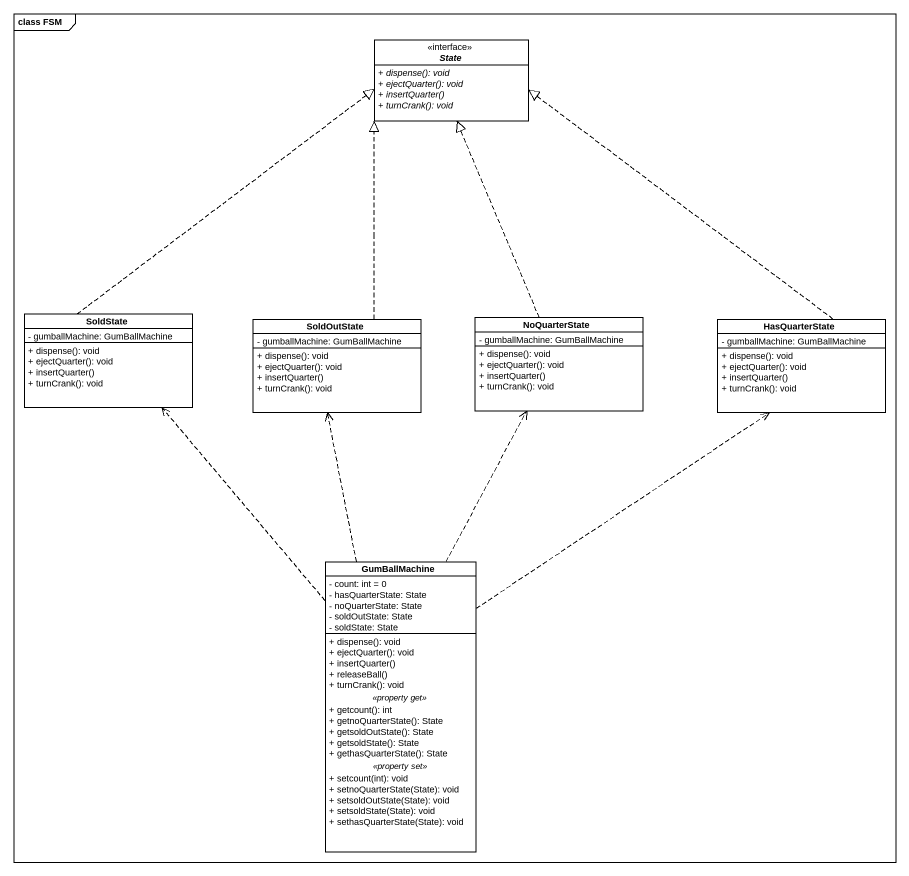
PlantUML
@startuml
mainframe class FSM
hide circle
hide empty members
skinparam classAttributeIconSize 0
interface "State" as State_ {
  {abstract} + dispense(): void
  {abstract} + ejectQuarter(): void
  {abstract} + insertQuarter()
  {abstract} + turnCrank(): void
}
class SoldState {
  - gumballMachine: GumBallMachine
  + dispense(): void
  + ejectQuarter(): void
  + insertQuarter()
  + turnCrank(): void
}
class SoldOutState {
  - gumballMachine: GumBallMachine
  + dispense(): void
  + ejectQuarter(): void
  + insertQuarter()
  + turnCrank(): void
}
class NoQuarterState {
  - gumballMachine: GumBallMachine
  + dispense(): void
  + ejectQuarter(): void
  + insertQuarter()
  + turnCrank(): void
}
class HasQuarterState {
  - gumballMachine: GumBallMachine
  + dispense(): void
  + ejectQuarter(): void
  + insertQuarter()
  + turnCrank(): void
}
class GumBallMachine {
  - count: int = 0
  - hasQuarterState: State
  - noQuarterState: State
  - soldOutState: State
  - soldState: State
  --
  + dispense(): void
  + ejectQuarter(): void
  + insertQuarter()
  + releaseBall()
  + turnCrank(): void
  .. <<property get>> ..
  + getcount(): int
  + getnoQuarterState(): State
  + getsoldOutState(): State
  + getsoldState(): State
  + gethasQuarterState(): State
  .. <<property set>> ..
  + setcount(int): void
  + setnoQuarterState(State): void
  + setsoldOutState(State): void
  + setsoldState(State): void
  + sethasQuarterState(State): void
}
SoldState .up.|> State_
SoldOutState .up.|> State_
NoQuarterState .up.|> State_
HasQuarterState .up.|> State_
GumBallMachine .up.> SoldState
GumBallMachine .up.> SoldOutState
GumBallMachine .up.> NoQuarterState
GumBallMachine .up.> HasQuarterState
@enduml
